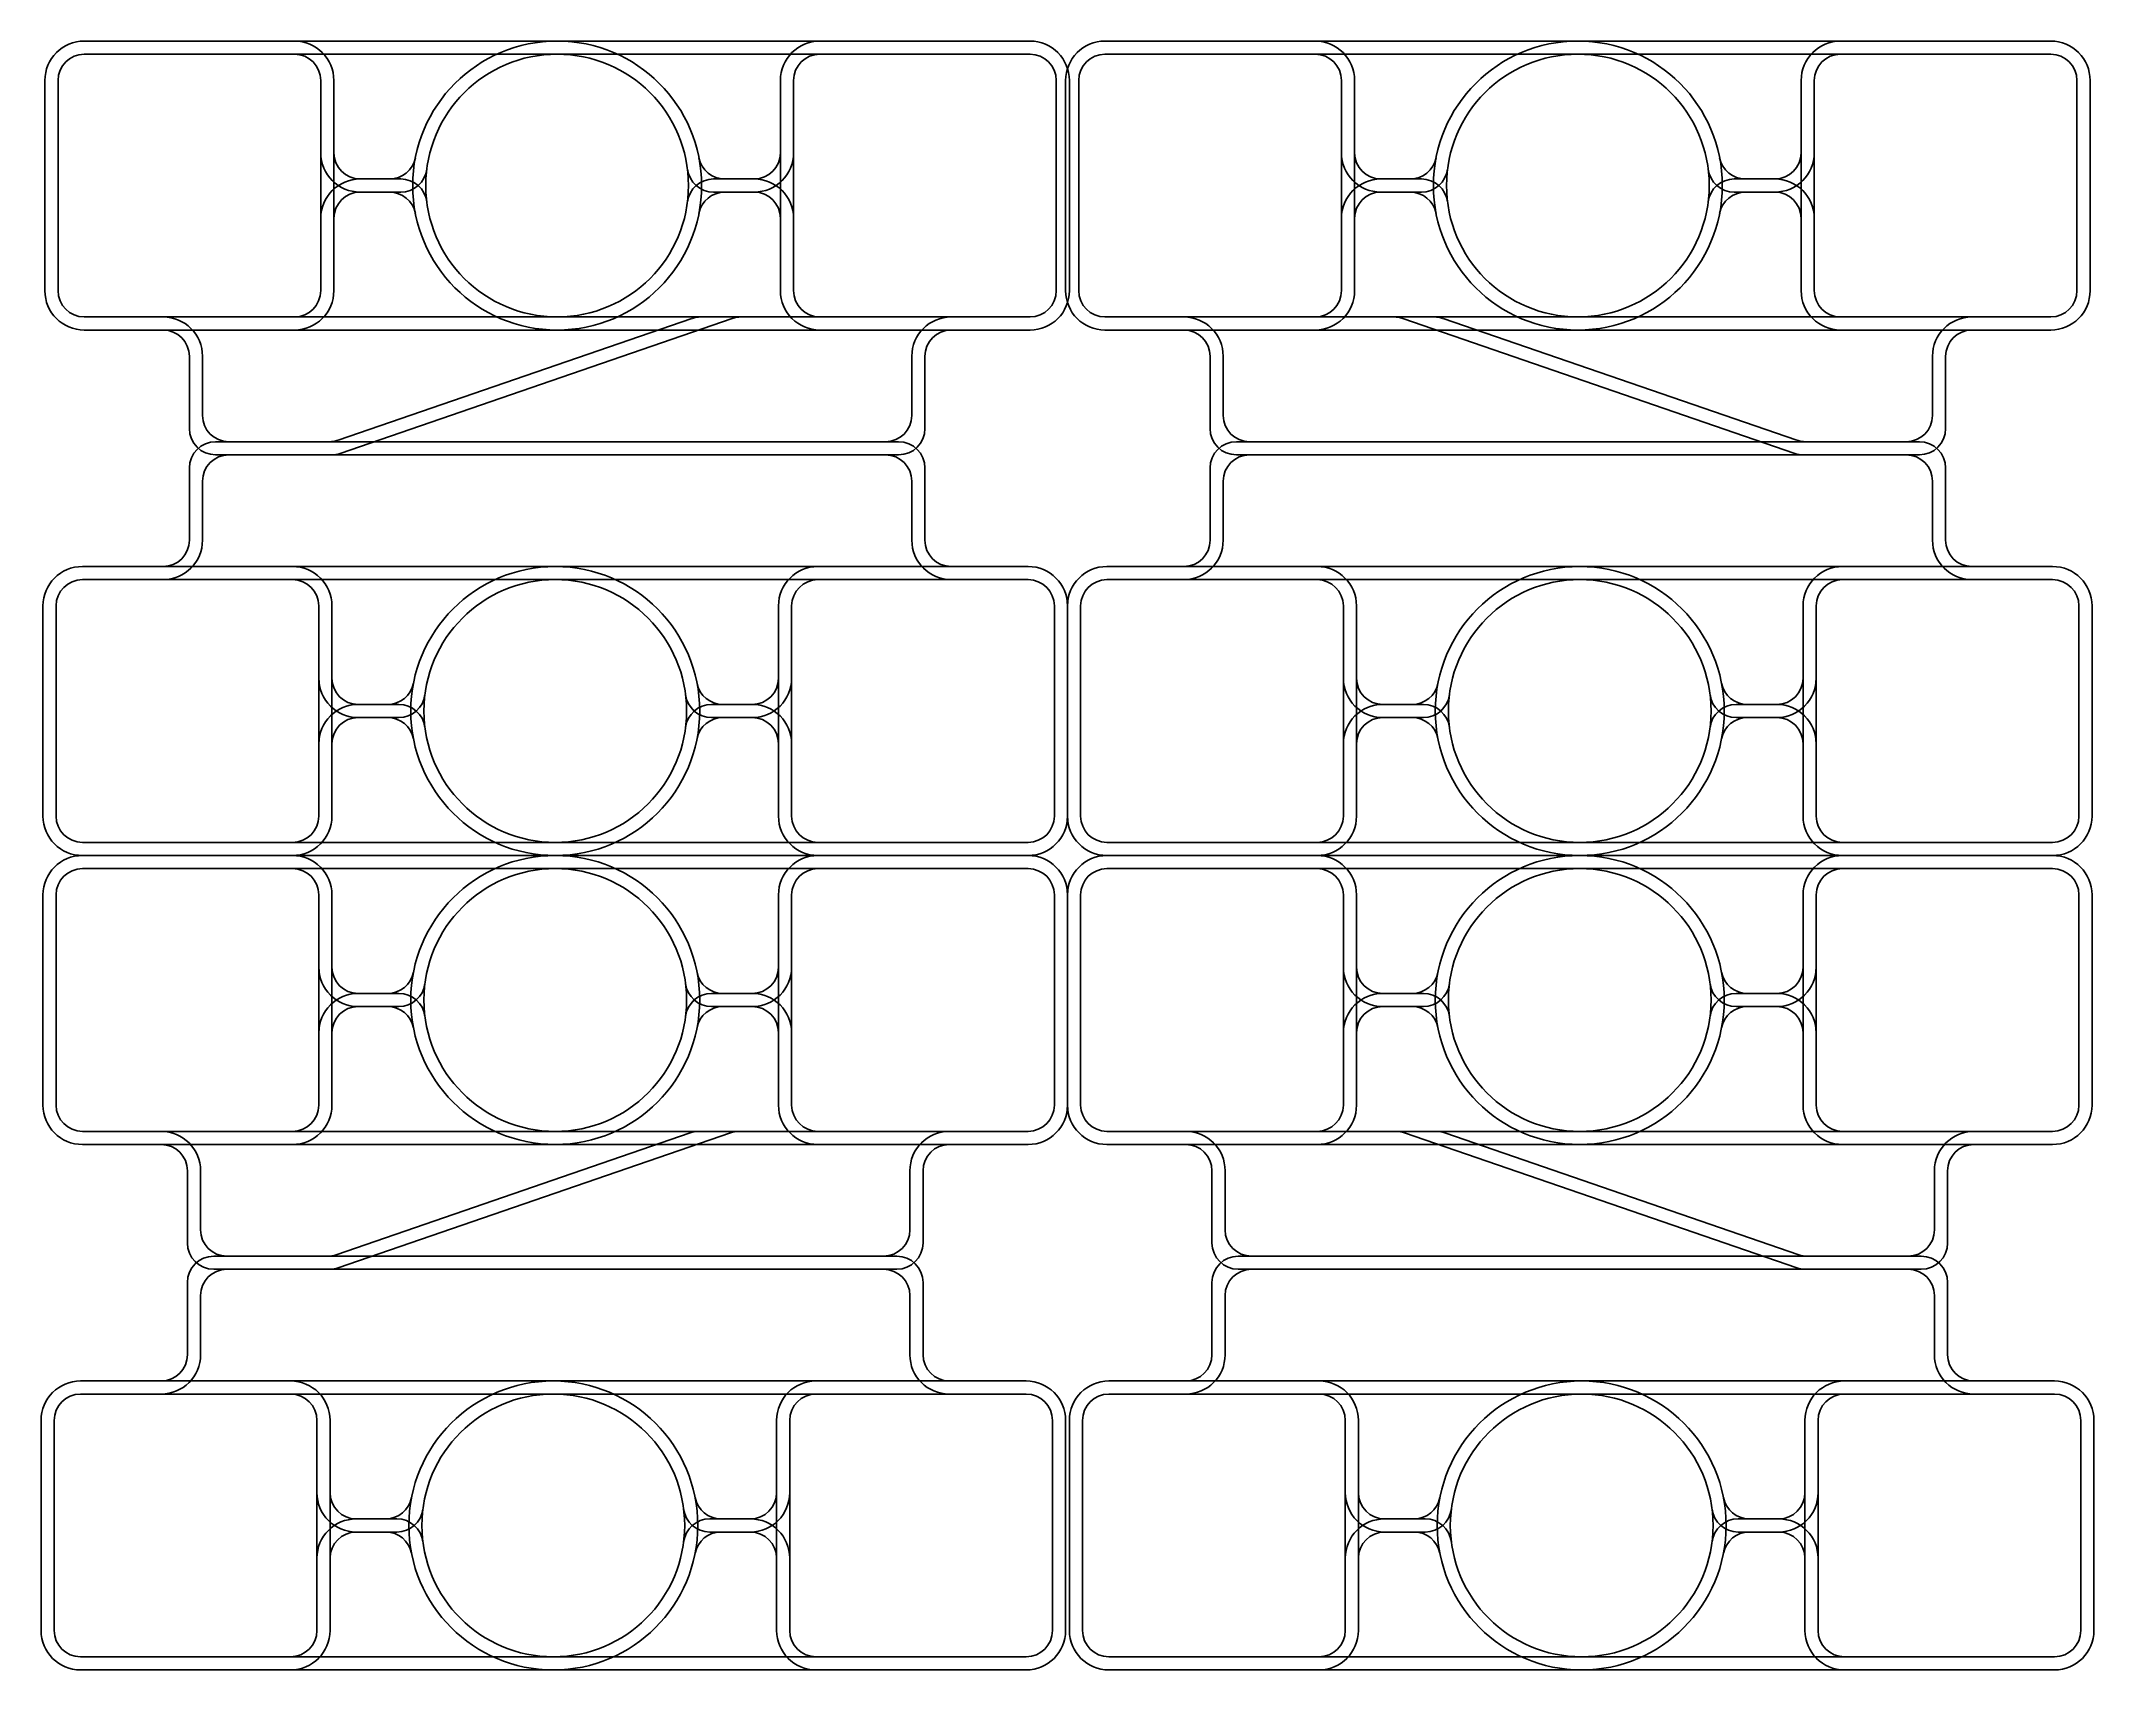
# Model space of a CAD drawing. Extents: x -6 to 776, y -205 to 415.
import ezdxf

# ---------------------------------------------------------------- set-up
doc = ezdxf.new("R2010")
doc.units = 0
doc.header["$MEASUREMENT"] = 0
doc.layers.get('0').update_dxf_attribs({"linetype": 'CONTINUOUS'})

msp = doc.modelspace()

# ---------------------------------------------------------------- linework, layer by layer
for p, q in [((90.73, 415), (10.73, 415)), ((90.73, 415), (190.73, 415)), ((290.73, 415), (190.73, 415)), ((290.73, 415), (370.73, 415)), ((479.27, 415), (399.27, 415)), ((479.27, 415), (579.27, 415)), ((679.27, 415), (579.27, 415)), ((679.27, 415), (759.27, 415)), ((90.73, 410), (10.73, 410)), ((90.73, 410), (190.73, 410)), ((290.73, 410), (190.73, 410)), ((290.73, 410), (370.73, 410)), ((479.27, 410), (399.27, 410)), ((479.27, 410), (579.27, 410)), ((679.27, 410), (579.27, 410)), ((679.27, 410), (759.27, 410)), ((-4.27, 400), (-4.27, 320)), ((0.73, 400), (0.73, 320)), ((100.73, 367.5), (100.73, 400)), ((105.73, 372.5), (105.73, 400)), ((275.73, 372.5), (275.73, 400)), ((280.73, 367.5), (280.73, 400)), ((380.73, 400), (380.73, 320)), ((384.27, 400), (384.27, 320)), ((385.73, 400), (385.73, 320)), ((389.27, 400), (389.27, 320)), ((489.27, 367.5), (489.27, 400)), ((494.27, 372.5), (494.27, 400)), ((664.27, 372.5), (664.27, 400)), ((669.27, 367.5), (669.27, 400)), ((769.27, 400), (769.27, 320)), ((774.27, 400), (774.27, 320)), ((100.73, 367.5), (100.73, 320)), ((105.73, 372.5), (105.73, 320)), ((275.73, 372.5), (275.73, 320)), ((280.73, 367.5), (280.73, 320)), ((489.27, 367.5), (489.27, 320)), ((494.27, 372.5), (494.27, 320)), ((664.27, 372.5), (664.27, 320)), ((669.27, 367.5), (669.27, 320)), ((126.94, 362.5), (115.73, 362.5)), ((131.2, 362.5), (115.73, 362.5)), ((250.26, 362.5), (265.73, 362.5)), ((254.51, 362.5), (265.73, 362.5)), ((515.49, 362.5), (504.27, 362.5)), ((519.74, 362.5), (504.27, 362.5)), ((638.8, 362.5), (654.27, 362.5)), ((643.06, 362.5), (654.27, 362.5)), ((131.2, 357.5), (115.73, 357.5)), ((126.94, 357.5), (115.73, 357.5)), ((250.26, 357.5), (265.73, 357.5)), ((254.51, 357.5), (265.73, 357.5)), ((519.74, 357.5), (504.27, 357.5)), ((515.49, 357.5), (504.27, 357.5)), ((638.8, 357.5), (654.27, 357.5)), ((643.06, 357.5), (654.27, 357.5)), ((10.73, 310), (90.73, 310)), ((10.73, 305), (40.73, 305)), ((40.73, 305), (90.73, 305)), ((90.73, 310), (190.73, 310)), ((90.73, 305), (190.73, 305)), ((107.31, 263.04), (242.06, 309.45)), ((108.15, 258.04), (257.41, 309.45)), ((245.32, 310), (190.73, 310)), ((290.73, 305), (190.73, 305)), ((245.32, 310), (260.67, 310)), ((290.73, 310), (260.67, 310)), ((370.73, 310), (290.73, 310)), ((370.73, 305), (290.73, 305)), ((399.27, 310), (479.27, 310)), ((399.27, 305), (479.27, 305)), ((479.27, 310), (509.33, 310)), ((479.27, 305), (579.27, 305)), ((524.68, 310), (509.33, 310)), ((661.85, 258.04), (512.59, 309.45)), ((524.68, 310), (579.27, 310)), ((662.69, 263.04), (527.94, 309.45)), ((679.27, 310), (579.27, 310)), ((679.27, 305), (579.27, 305)), ((759.27, 310), (679.27, 310)), ((729.27, 305), (679.27, 305)), ((759.27, 305), (729.27, 305)), ((50.73, 295), (50.73, 267.5)), ((55.73, 295), (55.73, 272.5)), ((325.73, 295), (325.73, 272.5)), ((330.73, 295), (330.73, 267.5)), ((439.27, 295), (439.27, 267.5)), ((444.27, 295), (444.27, 272.5)), ((714.27, 295), (714.27, 272.5)), ((719.27, 295), (719.27, 267.5)), ((60.73, 262.5), (104.05, 262.5)), ((65.73, 262.5), (190.73, 262.5)), ((315.73, 262.5), (190.73, 262.5)), ((320.73, 262.5), (190.73, 262.5)), ((449.27, 262.5), (579.27, 262.5)), ((454.27, 262.5), (579.27, 262.5)), ((704.27, 262.5), (579.27, 262.5)), ((709.27, 262.5), (665.95, 262.5)), ((50.73, 225), (50.73, 252.5)), ((60.73, 257.5), (190.73, 257.5)), ((65.73, 257.5), (104.89, 257.5)), ((320.73, 257.5), (190.73, 257.5)), ((315.73, 257.5), (190.73, 257.5)), ((330.73, 225), (330.73, 252.5)), ((439.27, 225), (439.27, 252.5)), ((449.27, 257.5), (579.27, 257.5)), ((454.27, 257.5), (579.27, 257.5)), ((709.27, 257.5), (579.27, 257.5)), ((704.27, 257.5), (665.11, 257.5)), ((719.27, 225), (719.27, 252.5)), ((55.73, 225), (55.73, 247.5)), ((325.73, 225), (325.73, 247.5)), ((444.27, 225), (444.27, 247.5)), ((714.27, 225), (714.27, 247.5)), ((90, 215), (10, 215)), ((90, 215), (190, 215)), ((290, 215), (190, 215)), ((290, 215), (370, 215)), ((480, 215), (400, 215)), ((480, 215), (580, 215)), ((680, 215), (580, 215)), ((680, 215), (760, 215)), ((90, 210), (10, 210)), ((90, 210), (190, 210)), ((290, 210), (190, 210)), ((290, 210), (370, 210)), ((480, 210), (400, 210)), ((480, 210), (580, 210)), ((680, 210), (580, 210)), ((680, 210), (760, 210)), ((-5, 200), (-5, 120)), ((0, 200), (0, 120)), ((100, 167.5), (100, 200)), ((105, 172.5), (105, 200)), ((275, 172.5), (275, 200)), ((280, 167.5), (280, 200)), ((380, 200), (380, 120)), ((385, 200), (385, 120)), ((385, 200), (385, 120)), ((390, 200), (390, 120)), ((490, 167.5), (490, 200)), ((495, 172.5), (495, 200)), ((665, 172.5), (665, 200)), ((670, 167.5), (670, 200)), ((770, 200), (770, 120)), ((775, 200), (775, 120)), ((105, 172.5), (105, 120)), ((275, 172.5), (275, 120)), ((495, 172.5), (495, 120)), ((665, 172.5), (665, 120)), ((100, 167.5), (100, 120)), ((280, 167.5), (280, 120)), ((490, 167.5), (490, 120)), ((670, 167.5), (670, 120)), ((130.47, 162.5), (115, 162.5)), ((126.21, 162.5), (115, 162.5)), ((126.21, 157.5), (115, 157.5)), ((130.47, 157.5), (115, 157.5)), ((249.53, 162.5), (265, 162.5)), ((249.53, 157.5), (265, 157.5)), ((253.79, 162.5), (265, 162.5)), ((253.79, 157.5), (265, 157.5)), ((520.47, 162.5), (505, 162.5)), ((516.21, 162.5), (505, 162.5)), ((516.21, 157.5), (505, 157.5)), ((520.47, 157.5), (505, 157.5)), ((639.53, 162.5), (655, 162.5)), ((639.53, 157.5), (655, 157.5)), ((643.79, 162.5), (655, 162.5)), ((643.79, 157.5), (655, 157.5)), ((10, 110), (90, 110)), ((90, 110), (190, 110)), ((290, 110), (190, 110)), ((370, 110), (290, 110)), ((400, 110), (480, 110)), ((480, 110), (580, 110)), ((680, 110), (580, 110)), ((760, 110), (680, 110)), ((90, 105), (10, 105)), ((10, 105), (90, 105)), ((90, 105), (190, 105)), ((90, 105), (190, 105)), ((290, 105), (190, 105)), ((290, 105), (190, 105)), ((290, 105), (370, 105)), ((370, 105), (290, 105)), ((480, 105), (400, 105)), ((400, 105), (480, 105)), ((480, 105), (580, 105)), ((480, 105), (580, 105)), ((680, 105), (580, 105)), ((680, 105), (580, 105)), ((680, 105), (760, 105)), ((760, 105), (680, 105)), ((90, 100), (10, 100)), ((90, 100), (190, 100)), ((290, 100), (190, 100)), ((290, 100), (370, 100)), ((480, 100), (400, 100)), ((480, 100), (580, 100)), ((680, 100), (580, 100)), ((680, 100), (760, 100)), ((-5, 90), (-5, 10)), ((0, 90), (0, 10)), ((100, 57.5), (100, 90)), ((105, 62.5), (105, 90)), ((275, 62.5), (275, 90)), ((280, 57.5), (280, 90)), ((380, 90), (380, 10)), ((385, 90), (385, 10)), ((385, 90), (385, 10)), ((390, 90), (390, 10)), ((490, 57.5), (490, 90)), ((495, 62.5), (495, 90)), ((665, 62.5), (665, 90)), ((670, 57.5), (670, 90)), ((770, 90), (770, 10)), ((775, 90), (775, 10)), ((100, 57.5), (100, 10)), ((105, 62.5), (105, 10)), ((275, 62.5), (275, 10)), ((280, 57.5), (280, 10)), ((490, 57.5), (490, 10)), ((495, 62.5), (495, 10)), ((665, 62.5), (665, 10)), ((670, 57.5), (670, 10)), ((126.21, 52.5), (115, 52.5)), ((130.47, 52.5), (115, 52.5)), ((130.47, 47.5), (115, 47.5)), ((126.21, 47.5), (115, 47.5)), ((249.53, 52.5), (265, 52.5)), ((249.53, 47.5), (265, 47.5)), ((253.79, 52.5), (265, 52.5)), ((253.79, 47.5), (265, 47.5)), ((516.21, 52.5), (505, 52.5)), ((520.47, 52.5), (505, 52.5)), ((520.47, 47.5), (505, 47.5)), ((516.21, 47.5), (505, 47.5)), ((639.53, 52.5), (655, 52.5)), ((639.53, 47.5), (655, 47.5)), ((643.79, 52.5), (655, 52.5)), ((643.79, 47.5), (655, 47.5)), ((10, 0), (90, 0)), ((90, 0), (190, 0)), ((244.59, 0), (190, 0)), ((10, -5), (40, -5)), ((40, -5), (90, -5)), ((90, -5), (190, -5)), ((106.58, -46.95), (241.33, -0.55)), ((107.42, -51.95), (256.69, -0.55)), ((290, -5), (190, -5)), ((244.59, 0), (259.94, 0)), ((290, 0), (259.94, 0)), ((370, 0), (290, 0)), ((370, -5), (290, -5)), ((400, 0), (480, 0)), ((400, -5), (480, -5)), ((480, 0), (510.06, 0)), ((480, -5), (580, -5)), ((525.41, 0), (510.06, 0)), ((662.58, -51.95), (513.31, -0.55)), ((525.41, 0), (580, 0)), ((663.42, -46.95), (528.67, -0.55)), ((680, 0), (580, 0)), ((680, -5), (580, -5)), ((760, 0), (680, 0)), ((730, -5), (680, -5)), ((760, -5), (730, -5)), ((50, -15), (50, -42.5)), ((55, -15), (55, -37.5)), ((325, -15), (325, -37.5)), ((330, -15), (330, -42.5)), ((440, -15), (440, -42.5)), ((445, -15), (445, -37.5)), ((715, -15), (715, -37.5)), ((720, -15), (720, -42.5)), ((60, -47.5), (103.33, -47.5)), ((60, -52.5), (190, -52.5)), ((65, -47.5), (190, -47.5)), ((65, -52.5), (104.16, -52.5)), ((315, -47.5), (190, -47.5)), ((320, -47.5), (190, -47.5)), ((320, -52.5), (190, -52.5)), ((315, -52.5), (190, -52.5)), ((450, -47.5), (580, -47.5)), ((450, -52.5), (580, -52.5)), ((455, -47.5), (580, -47.5)), ((455, -52.5), (580, -52.5)), ((705, -47.5), (580, -47.5)), ((710, -52.5), (580, -52.5)), ((705, -52.5), (665.84, -52.5)), ((710, -47.5), (666.67, -47.5)), ((50, -85), (50, -57.5)), ((55, -85), (55, -62.5)), ((325, -85), (325, -62.5)), ((330, -85), (330, -57.5)), ((440, -85), (440, -57.5)), ((445, -85), (445, -62.5)), ((715, -85), (715, -62.5)), ((720, -85), (720, -57.5)), ((89.27, -95), (9.27, -95)), ((89.27, -100), (9.27, -100)), ((89.27, -95), (189.27, -95)), ((89.27, -100), (189.27, -100)), ((289.27, -95), (189.27, -95)), ((289.27, -100), (189.27, -100)), ((289.27, -95), (369.27, -95)), ((289.27, -100), (369.27, -100)), ((480.73, -95), (400.73, -95)), ((480.73, -100), (400.73, -100)), ((480.73, -95), (580.73, -95)), ((480.73, -100), (580.73, -100)), ((680.73, -95), (580.73, -95)), ((680.73, -100), (580.73, -100)), ((680.73, -95), (760.73, -95)), ((680.73, -100), (760.73, -100)), ((-5.73, -110), (-5.73, -190)), ((-0.73, -110), (-0.73, -190)), ((99.27, -142.5), (99.27, -110)), ((104.27, -137.5), (104.27, -110)), ((274.27, -137.5), (274.27, -110)), ((279.27, -142.5), (279.27, -110)), ((379.27, -110), (379.27, -190)), ((384.27, -110), (384.27, -190)), ((385.73, -110), (385.73, -190)), ((390.73, -110), (390.73, -190)), ((490.73, -142.5), (490.73, -110)), ((495.73, -137.5), (495.73, -110)), ((665.73, -137.5), (665.73, -110)), ((670.73, -142.5), (670.73, -110)), ((770.73, -110), (770.73, -190)), ((775.73, -110), (775.73, -190)), ((104.27, -137.5), (104.27, -190)), ((274.27, -137.5), (274.27, -190)), ((495.73, -137.5), (495.73, -190)), ((665.73, -137.5), (665.73, -190)), ((99.27, -142.5), (99.27, -190)), ((129.74, -147.5), (114.27, -147.5)), ((125.49, -147.5), (114.27, -147.5)), ((248.8, -147.5), (264.27, -147.5)), ((253.06, -147.5), (264.27, -147.5)), ((279.27, -142.5), (279.27, -190)), ((490.73, -142.5), (490.73, -190)), ((521.2, -147.5), (505.73, -147.5)), ((516.94, -147.5), (505.73, -147.5)), ((640.26, -147.5), (655.73, -147.5)), ((644.51, -147.5), (655.73, -147.5)), ((670.73, -142.5), (670.73, -190)), ((125.49, -152.5), (114.27, -152.5)), ((129.74, -152.5), (114.27, -152.5)), ((248.8, -152.5), (264.27, -152.5)), ((253.06, -152.5), (264.27, -152.5)), ((516.94, -152.5), (505.73, -152.5)), ((521.2, -152.5), (505.73, -152.5)), ((640.26, -152.5), (655.73, -152.5)), ((644.51, -152.5), (655.73, -152.5)), ((9.27, -200), (89.27, -200)), ((89.27, -200), (189.27, -200)), ((289.27, -200), (189.27, -200)), ((369.27, -200), (289.27, -200)), ((400.73, -200), (480.73, -200)), ((480.73, -200), (580.73, -200)), ((680.73, -200), (580.73, -200)), ((760.73, -200), (680.73, -200)), ((9.27, -205), (89.27, -205)), ((89.27, -205), (189.27, -205)), ((289.27, -205), (189.27, -205)), ((369.27, -205), (289.27, -205)), ((400.73, -205), (480.73, -205)), ((480.73, -205), (580.73, -205)), ((680.73, -205), (580.73, -205)), ((760.73, -205), (680.73, -205))]:
    msp.add_line(p, q)
for centre, radius in [((190.73, 360), 55), ((579.27, 360), 55), ((190.73, 360), 50), ((579.27, 360), 50), ((190, 160), 55), ((580, 160), 55), ((190, 160), 50), ((580, 160), 50), ((190, 50), 55), ((580, 50), 55), ((190, 50), 50), ((580, 50), 50), ((189.27, -150), 55), ((189.27, -150), 50), ((580.73, -150), 55), ((580.73, -150), 50)]:
    msp.add_circle(centre, radius)
for centre, radius, start, end in [((10.73, 400), 15, 90, 180), ((90.73, 400), 15, 0, 90), ((290.73, 400), 15, 90, 180), ((370.73, 400), 15, 0, 90), ((399.27, 400), 15, 90, 180), ((479.27, 400), 15, 360, 90), ((679.27, 400), 15, 90, 180), ((759.27, 400), 15, 360, 90), ((10.73, 400), 10, 90, 180), ((90.73, 400), 10, 0, 90), ((290.73, 400), 10, 90, 180), ((370.73, 400), 10, 0, 90), ((399.27, 400), 10, 90, 180), ((479.27, 400), 10, 360, 90), ((679.27, 400), 10, 90, 180), ((759.27, 400), 10, 360, 90), ((115.73, 372.5), 15, 180, 270), ((115.73, 372.5), 10, 180, 270), ((126.94, 372.5), 10, 270, 348.91251), ((254.51, 372.5), 10, 191.08749, 270), ((265.73, 372.5), 10, 270, 0), ((265.73, 372.5), 15, 270, 0), ((504.27, 372.5), 15, 180, 270), ((504.27, 372.5), 10, 180, 270), ((515.49, 372.5), 10, 270, 348.91251), ((643.06, 372.5), 10, 191.08749, 270), ((654.27, 372.5), 10, 270, 360), ((654.27, 372.5), 15, 270, 360), ((115.73, 347.5), 15, 90, 180), ((131.2, 367.5), 10, 270, 352.81924), ((131.2, 352.5), 10, 7.18076, 90), ((250.26, 367.5), 10, 187.18076, 270), ((250.26, 352.5), 10, 90, 172.81924), ((265.73, 347.5), 15, 0, 90), ((504.27, 347.5), 15, 90, 180), ((519.74, 367.5), 10, 270, 352.81924), ((519.74, 352.5), 10, 7.18076, 90), ((638.8, 367.5), 10, 187.18076, 270), ((638.8, 352.5), 10, 90, 172.81924), ((654.27, 347.5), 15, 360, 90), ((115.73, 347.5), 10, 90, 180), ((126.94, 347.5), 10, 11.08749, 90), ((254.51, 347.5), 10, 90, 168.91251), ((265.73, 347.5), 10, 0, 90), ((504.27, 347.5), 10, 90, 180), ((515.49, 347.5), 10, 11.08749, 90), ((643.06, 347.5), 10, 90, 168.91251), ((654.27, 347.5), 10, 360, 90), ((10.73, 320), 15, 180, 270), ((10.73, 320), 10, 180, 270), ((90.73, 320), 10, 270, 0), ((90.73, 320), 15, 270, 0), ((290.73, 320), 15, 180, 270), ((290.73, 320), 10, 180, 270), ((370.73, 320), 10, 270, 0), ((370.73, 320), 15, 270, 0), ((399.27, 320), 15, 180, 270), ((399.27, 320), 10, 180, 270), ((479.27, 320), 10, 270, 360), ((479.27, 320), 15, 270, 360), ((679.27, 320), 15, 180, 270), ((679.27, 320), 10, 180, 270), ((759.27, 320), 10, 270, 360), ((759.27, 320), 15, 270, 360), ((40.73, 295), 15, 0, 90), ((40.73, 295), 10, 0, 90), ((245.32, 300), 10, 90, 109.00423), ((260.67, 300), 10, 90, 109.00423), ((340.73, 295), 15, 90, 180), ((340.73, 295), 10, 90, 180), ((429.27, 295), 15, 360, 90), ((429.27, 295), 10, 360, 90), ((509.33, 300), 10, 70.99577, 90), ((524.68, 300), 10, 70.99577, 90), ((729.27, 295), 15, 90, 180), ((729.27, 295), 10, 90, 180), ((60.73, 267.5), 10, 180, 270), ((65.73, 272.5), 10, 180, 270), ((315.73, 272.5), 10, 270, 0), ((320.73, 267.5), 10, 270, 0), ((449.27, 267.5), 10, 180, 270), ((454.27, 272.5), 10, 180, 270), ((704.27, 272.5), 10, 270, 360), ((709.27, 267.5), 10, 270, 360), ((60.73, 252.5), 10, 90, 180), ((104.05, 272.5), 10, 270, 289.00423), ((104.89, 267.5), 10, 270, 289.00423), ((320.73, 252.5), 10, 0, 90), ((449.27, 252.5), 10, 90, 180), ((665.11, 267.5), 10, 250.99577, 270), ((665.95, 272.5), 10, 250.99577, 270), ((709.27, 252.5), 10, 360, 90), ((65.73, 247.5), 10, 90, 180), ((315.73, 247.5), 10, 0, 90), ((454.27, 247.5), 10, 90, 180), ((704.27, 247.5), 10, 360, 90), ((40.73, 225), 10, 270, 0), ((40.73, 225), 15, 270, 0), ((340.73, 225), 15, 180, 270), ((340.73, 225), 10, 180, 270), ((429.27, 225), 10, 270, 360), ((429.27, 225), 15, 270, 360), ((729.27, 225), 15, 180, 270), ((729.27, 225), 10, 180, 270), ((10, 200), 15, 90, 180), ((90, 200), 15, 0, 90), ((290, 200), 15, 90, 180), ((370, 200), 15, 0, 90), ((400, 200), 15, 90, 180), ((480, 200), 15, 360, 90), ((680, 200), 15, 90, 180), ((760, 200), 15, 360, 90), ((10, 200), 10, 90, 180), ((90, 200), 10, 0, 90), ((290, 200), 10, 90, 180), ((370, 200), 10, 0, 90), ((400, 200), 10, 90, 180), ((480, 200), 10, 360, 90), ((680, 200), 10, 90, 180), ((760, 200), 10, 360, 90), ((115, 172.5), 15, 180, 270), ((115, 172.5), 10, 180, 270), ((265, 172.5), 10, 270, 0), ((265, 172.5), 15, 270, 0), ((505, 172.5), 15, 180, 270), ((505, 172.5), 10, 180, 270), ((655, 172.5), 10, 270, 360), ((655, 172.5), 15, 270, 360), ((126.21, 172.5), 10, 270, 348.91251), ((130.47, 167.5), 10, 270, 352.81924), ((249.53, 167.5), 10, 187.18076, 270), ((253.79, 172.5), 10, 191.08749, 270), ((516.21, 172.5), 10, 270, 348.91251), ((520.47, 167.5), 10, 270, 352.81924), ((639.53, 167.5), 10, 187.18076, 270), ((643.79, 172.5), 10, 191.08749, 270), ((115, 147.5), 15, 90, 180), ((115, 147.5), 10, 90, 180), ((126.21, 147.5), 10, 11.08749, 90), ((130.47, 152.5), 10, 7.18076, 90), ((249.53, 152.5), 10, 90, 172.81924), ((253.79, 147.5), 10, 90, 168.91251), ((265, 147.5), 15, 0, 90), ((265, 147.5), 10, 0, 90), ((505, 147.5), 15, 90, 180), ((505, 147.5), 10, 90, 180), ((516.21, 147.5), 10, 11.08749, 90), ((520.47, 152.5), 10, 7.18076, 90), ((639.53, 152.5), 10, 90, 172.81924), ((643.79, 147.5), 10, 90, 168.91251), ((655, 147.5), 15, 360, 90), ((655, 147.5), 10, 360, 90), ((10, 120), 15, 180, 270), ((10, 120), 10, 180, 270), ((90, 120), 10, 270, 0), ((90, 120), 15, 270, 0), ((290, 120), 15, 180, 270), ((290, 120), 10, 180, 270), ((370, 120), 10, 270, 0), ((370, 120), 15, 270, 0), ((400, 120), 15, 180, 270), ((400, 120), 10, 180, 270), ((480, 120), 10, 270, 360), ((480, 120), 15, 270, 360), ((680, 120), 15, 180, 270), ((680, 120), 10, 180, 270), ((760, 120), 10, 270, 360), ((760, 120), 15, 270, 360), ((10, 90), 15, 90, 180), ((90, 90), 15, 0, 90), ((290, 90), 15, 90, 180), ((370, 90), 15, 0, 90), ((400, 90), 15, 90, 180), ((480, 90), 15, 360, 90), ((680, 90), 15, 90, 180), ((760, 90), 15, 360, 90), ((10, 90), 10, 90, 180), ((90, 90), 10, 0, 90), ((290, 90), 10, 90, 180), ((370, 90), 10, 0, 90), ((400, 90), 10, 90, 180), ((480, 90), 10, 360, 90), ((680, 90), 10, 90, 180), ((760, 90), 10, 360, 90), ((115, 62.5), 15, 180, 270), ((115, 62.5), 10, 180, 270), ((126.21, 62.5), 10, 270, 348.91251), ((130.47, 57.5), 10, 270, 352.81924), ((249.53, 57.5), 10, 187.18076, 270), ((253.79, 62.5), 10, 191.08749, 270), ((265, 62.5), 10, 270, 0), ((265, 62.5), 15, 270, 0), ((505, 62.5), 15, 180, 270), ((505, 62.5), 10, 180, 270), ((516.21, 62.5), 10, 270, 348.91251), ((520.47, 57.5), 10, 270, 352.81924), ((639.53, 57.5), 10, 187.18076, 270), ((643.79, 62.5), 10, 191.08749, 270), ((655, 62.5), 10, 270, 360), ((655, 62.5), 15, 270, 360), ((115, 37.5), 15, 90, 180), ((115, 37.5), 10, 90, 180), ((126.21, 37.5), 10, 11.08749, 90), ((130.47, 42.5), 10, 7.18076, 90), ((249.53, 42.5), 10, 90, 172.81924), ((253.79, 37.5), 10, 90, 168.91251), ((265, 37.5), 15, 0, 90), ((265, 37.5), 10, 0, 90), ((505, 37.5), 15, 90, 180), ((505, 37.5), 10, 90, 180), ((516.21, 37.5), 10, 11.08749, 90), ((520.47, 42.5), 10, 7.18076, 90), ((639.53, 42.5), 10, 90, 172.81924), ((643.79, 37.5), 10, 90, 168.91251), ((655, 37.5), 15, 360, 90), ((655, 37.5), 10, 360, 90), ((10, 10), 15, 180, 270), ((10, 10), 10, 180, 270), ((90, 10), 10, 270, 0), ((90, 10), 15, 270, 0), ((290, 10), 15, 180, 270), ((290, 10), 10, 180, 270), ((370, 10), 10, 270, 0), ((370, 10), 15, 270, 0), ((400, 10), 15, 180, 270), ((400, 10), 10, 180, 270), ((480, 10), 10, 270, 360), ((480, 10), 15, 270, 360), ((680, 10), 15, 180, 270), ((680, 10), 10, 180, 270), ((760, 10), 10, 270, 360), ((760, 10), 15, 270, 360), ((40, -15), 15, 0, 90), ((40, -15), 10, 0, 90), ((244.59, -10), 10, 90, 109.00423), ((259.94, -10), 10, 90, 109.00423), ((340, -15), 15, 90, 180), ((340, -15), 10, 90, 180), ((430, -15), 15, 0, 90), ((430, -15), 10, 0, 90), ((510.06, -10), 10, 70.99577, 90), ((525.41, -10), 10, 70.99577, 90), ((730, -15), 15, 90, 180), ((730, -15), 10, 90, 180), ((65, -37.5), 10, 180, 270), ((315, -37.5), 10, 270, 0), ((455, -37.5), 10, 180, 270), ((705, -37.5), 10, 270, 0), ((60, -42.5), 10, 180, 270), ((320, -42.5), 10, 270, 0), ((450, -42.5), 10, 180, 270), ((710, -42.5), 10, 270, 360), ((60, -57.5), 10, 90, 180), ((65, -62.5), 10, 90, 180), ((103.33, -37.5), 10, 270, 289.00423), ((104.16, -42.5), 10, 270, 289.00423), ((315, -62.5), 10, 0, 90), ((320, -57.5), 10, 0, 90), ((450, -57.5), 10, 90, 180), ((455, -62.5), 10, 90, 180), ((665.84, -42.5), 10, 250.99577, 270), ((666.67, -37.5), 10, 250.99577, 270), ((705, -62.5), 10, 360, 90), ((710, -57.5), 10, 360, 90), ((40, -85), 10, 270, 0), ((40, -85), 15, 270, 0), ((340, -85), 15, 180, 270), ((340, -85), 10, 180, 270), ((430, -85), 10, 270, 360), ((430, -85), 15, 270, 360), ((730, -85), 15, 180, 270), ((730, -85), 10, 180, 270), ((9.27, -110), 15, 90, 180), ((9.27, -110), 10, 90, 180), ((89.27, -110), 15, 0, 90), ((89.27, -110), 10, 0, 90), ((289.27, -110), 15, 90, 180), ((289.27, -110), 10, 90, 180), ((369.27, -110), 15, 0, 90), ((369.27, -110), 10, 0, 90), ((400.73, -110), 15, 90, 180), ((400.73, -110), 10, 90, 180), ((480.73, -110), 15, 360, 90), ((480.73, -110), 10, 360, 90), ((680.73, -110), 15, 90, 180), ((680.73, -110), 10, 90, 180), ((760.73, -110), 15, 360, 90), ((760.73, -110), 10, 360, 90), ((114.27, -137.5), 15, 180, 270), ((114.27, -137.5), 10, 180, 270), ((125.49, -137.5), 10, 270, 348.91251), ((253.06, -137.5), 10, 191.08749, 270), ((264.27, -137.5), 10, 270, 0), ((264.27, -137.5), 15, 270, 0), ((505.73, -137.5), 15, 180, 270), ((505.73, -137.5), 10, 180, 270), ((516.94, -137.5), 10, 270, 348.91251), ((644.51, -137.5), 10, 191.08749, 270), ((655.73, -137.5), 10, 270, 360), ((655.73, -137.5), 15, 270, 360), ((114.27, -162.5), 15, 90, 180), ((129.74, -142.5), 10, 270, 352.81924), ((129.74, -157.5), 10, 7.18076, 90), ((248.8, -142.5), 10, 187.18076, 270), ((248.8, -157.5), 10, 90, 172.81924), ((264.27, -162.5), 15, 0, 90), ((505.73, -162.5), 15, 90, 180), ((521.2, -142.5), 10, 270, 352.81924), ((521.2, -157.5), 10, 7.18076, 90), ((640.26, -142.5), 10, 187.18076, 270), ((640.26, -157.5), 10, 90, 172.81924), ((655.73, -162.5), 15, 360, 90), ((114.27, -162.5), 10, 90, 180), ((125.49, -162.5), 10, 11.08749, 90), ((253.06, -162.5), 10, 90, 168.91251), ((264.27, -162.5), 10, 0, 90), ((505.73, -162.5), 10, 90, 180), ((516.94, -162.5), 10, 11.08749, 90), ((644.51, -162.5), 10, 90, 168.91251), ((655.73, -162.5), 10, 360, 90), ((9.27, -190), 15, 180, 270), ((9.27, -190), 10, 180, 270), ((89.27, -190), 10, 270, 0), ((89.27, -190), 15, 270, 0), ((289.27, -190), 15, 180, 270), ((289.27, -190), 10, 180, 270), ((369.27, -190), 10, 270, 0), ((369.27, -190), 15, 270, 0), ((400.73, -190), 15, 180, 270), ((400.73, -190), 10, 180, 270), ((480.73, -190), 10, 270, 360), ((480.73, -190), 15, 270, 360), ((680.73, -190), 15, 180, 270), ((680.73, -190), 10, 180, 270), ((760.73, -190), 10, 270, 360), ((760.73, -190), 15, 270, 360)]:
    msp.add_arc(centre, radius, start, end)

doc.saveas('drawing.dxf')
